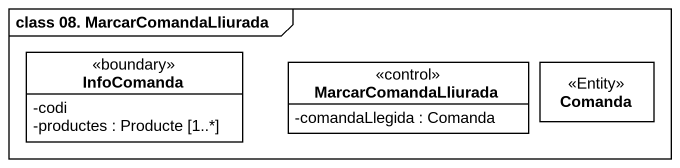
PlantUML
@startuml
mainframe class 08. MarcarComandaLliurada
hide circle
hide empty members
skinparam classAttributeIconSize 0
class InfoComanda <<boundary>> {
  -codi
  -productes : Producte [1..*]
}
class MarcarComandaLliurada <<control>> {
  -comandaLlegida : Comanda
}
class Comanda <<Entity>>
@enduml
